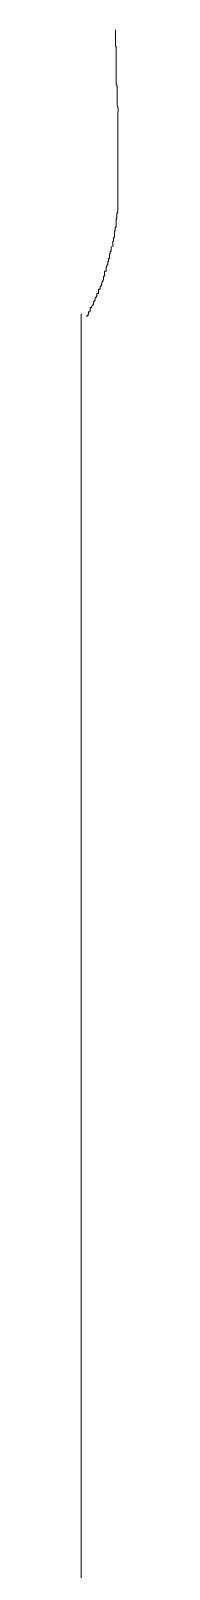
# Model space of a CAD drawing. Header units: millimetres. Extents: x 5194 to 16594, y 329 to 7592.
# Drawn here: x 10837.38 to 10838.39, y 3907.27 to 3948.94 of the extents above; entities that cross this region are included whole.
import ezdxf

# ---------------------------------------------------------------- set-up
doc = ezdxf.new("R2010")
doc.units = ezdxf.units.MM
doc.header["$MEASUREMENT"] = 0
doc.layers.add('PDF_Geometry', color=7, linetype='Continuous', true_color=0x231f20)

msp = doc.modelspace()

# ---------------------------------------------------------------- linework, layer by layer
at = {"layer": 'PDF_Geometry', "color": 0, "lineweight": 9}
for p, q in [((10838.305, 3948.942), (10838.305, 3948.965)), ((10838.305, 3948.92), (10838.305, 3948.942)), ((10838.305, 3948.515), (10838.305, 3948.537)), ((10838.327, 3948.515), (10838.305, 3948.515)), ((10838.327, 3948.492), (10838.327, 3948.515)), ((10838.327, 3948.47), (10838.327, 3948.492)), ((10838.327, 3948.447), (10838.327, 3948.47)), ((10838.327, 3947.548), (10838.327, 3947.57)), ((10838.327, 3947.525), (10838.327, 3947.548)), ((10838.327, 3947.48), (10838.327, 3947.525)), ((10838.35, 3947.458), (10838.327, 3947.48)), ((10838.35, 3947.435), (10838.35, 3947.458)), ((10838.35, 3947.39), (10838.35, 3947.435)), ((10838.35, 3947.368), (10838.35, 3947.39)), ((10838.35, 3947.323), (10838.35, 3947.368)), ((10838.35, 3947.301), (10838.35, 3947.323)), ((10838.35, 3947.256), (10838.35, 3947.301)), ((10838.35, 3947.233), (10838.35, 3947.256)), ((10838.35, 3947.211), (10838.35, 3947.233)), ((10838.35, 3947.166), (10838.35, 3947.211)), ((10838.35, 3947.143), (10838.35, 3947.166)), ((10838.35, 3947.098), (10838.35, 3947.143)), ((10838.35, 3947.076), (10838.35, 3947.098)), ((10838.35, 3947.031), (10838.35, 3947.076)), ((10838.372, 3946.693), (10838.372, 3946.716)), ((10838.372, 3946.648), (10838.372, 3946.693)), ((10838.372, 3946.626), (10838.372, 3946.648)), ((10838.372, 3946.603), (10838.372, 3946.626)), ((10838.368, 3944.64), (10838.368, 3944.663)), ((10838.372, 3944.692), (10838.372, 3944.737)), ((10838.372, 3944.669), (10838.372, 3944.692)), ((10838.346, 3943.988), (10838.346, 3944.01)), ((10838.346, 3944.01), (10838.368, 3944.01)), ((10838.346, 3943.965), (10838.346, 3943.988)), ((10838.346, 3943.943), (10838.346, 3943.965)), ((10838.346, 3943.92), (10838.346, 3943.943)), ((10838.368, 3944.01), (10838.368, 3944.033)), ((10838.278, 3943.516), (10838.301, 3943.538)), ((10838.278, 3943.493), (10838.278, 3943.516)), ((10838.301, 3943.606), (10838.301, 3943.628)), ((10838.301, 3943.628), (10838.323, 3943.628)), ((10838.301, 3943.583), (10838.301, 3943.606)), ((10838.301, 3943.561), (10838.301, 3943.583)), ((10838.301, 3943.538), (10838.301, 3943.561)), ((10838.323, 3943.853), (10838.346, 3943.875)), ((10838.323, 3943.831), (10838.323, 3943.853)), ((10838.323, 3943.808), (10838.323, 3943.831)), ((10838.323, 3943.786), (10838.323, 3943.808)), ((10838.323, 3943.651), (10838.323, 3943.673)), ((10838.323, 3943.628), (10838.323, 3943.651)), ((10838.346, 3943.898), (10838.346, 3943.92)), ((10838.346, 3943.875), (10838.346, 3943.898)), ((10838.188, 3943.088), (10838.233, 3943.111)), ((10838.233, 3943.223), (10838.233, 3943.246)), ((10838.233, 3943.246), (10838.256, 3943.246)), ((10838.233, 3943.201), (10838.233, 3943.223)), ((10838.233, 3943.178), (10838.233, 3943.201)), ((10838.233, 3943.156), (10838.233, 3943.178)), ((10838.233, 3943.133), (10838.233, 3943.156)), ((10838.233, 3943.111), (10838.233, 3943.133)), ((10838.256, 3943.336), (10838.278, 3943.358)), ((10838.256, 3943.313), (10838.256, 3943.336)), ((10838.256, 3943.291), (10838.256, 3943.313)), ((10838.256, 3943.268), (10838.256, 3943.291)), ((10838.256, 3943.246), (10838.256, 3943.268)), ((10838.278, 3943.471), (10838.278, 3943.493)), ((10838.278, 3943.448), (10838.278, 3943.471)), ((10838.278, 3943.426), (10838.278, 3943.448)), ((10838.278, 3943.403), (10838.278, 3943.426)), ((10838.278, 3943.381), (10838.278, 3943.403)), ((10838.278, 3943.358), (10838.278, 3943.381)), ((10838.098, 3942.684), (10838.121, 3942.706)), ((10838.098, 3942.661), (10838.098, 3942.684)), ((10838.121, 3942.751), (10838.121, 3942.774)), ((10838.121, 3942.774), (10838.143, 3942.774)), ((10838.121, 3942.729), (10838.121, 3942.751)), ((10838.121, 3942.706), (10838.121, 3942.729)), ((10838.143, 3942.886), (10838.166, 3942.908)), ((10838.143, 3942.863), (10838.143, 3942.886)), ((10838.143, 3942.841), (10838.143, 3942.863)), ((10838.143, 3942.818), (10838.143, 3942.841)), ((10838.143, 3942.796), (10838.143, 3942.818)), ((10838.143, 3942.774), (10838.143, 3942.796)), ((10838.166, 3942.953), (10838.188, 3942.976)), ((10838.166, 3942.931), (10838.166, 3942.953)), ((10838.166, 3942.908), (10838.166, 3942.931)), ((10838.188, 3943.066), (10838.188, 3943.088)), ((10838.188, 3943.043), (10838.188, 3943.066)), ((10838.188, 3943.021), (10838.188, 3943.043)), ((10838.188, 3942.998), (10838.188, 3943.021)), ((10838.188, 3942.976), (10838.188, 3942.998)), ((10837.986, 3942.279), (10837.986, 3942.301)), ((10837.986, 3942.301), (10838.008, 3942.301)), ((10837.986, 3942.256), (10837.986, 3942.279)), ((10838.008, 3942.414), (10838.008, 3942.436)), ((10838.008, 3942.436), (10838.053, 3942.436)), ((10838.008, 3942.391), (10838.008, 3942.414)), ((10838.008, 3942.369), (10838.008, 3942.391)), ((10838.008, 3942.346), (10838.008, 3942.369)), ((10838.008, 3942.324), (10838.008, 3942.346)), ((10838.008, 3942.301), (10838.008, 3942.324)), ((10838.053, 3942.526), (10838.053, 3942.549)), ((10838.053, 3942.549), (10838.076, 3942.549)), ((10838.053, 3942.504), (10838.053, 3942.526)), ((10838.053, 3942.481), (10838.053, 3942.504)), ((10838.053, 3942.459), (10838.053, 3942.481)), ((10838.053, 3942.436), (10838.053, 3942.459)), ((10838.076, 3942.594), (10838.098, 3942.616)), ((10838.076, 3942.571), (10838.076, 3942.594)), ((10838.076, 3942.549), (10838.076, 3942.571)), ((10838.098, 3942.639), (10838.098, 3942.661)), ((10838.098, 3942.616), (10838.098, 3942.639)), ((10837.851, 3941.919), (10837.851, 3941.941)), ((10837.851, 3941.941), (10837.896, 3941.941)), ((10837.851, 3941.896), (10837.851, 3941.919)), ((10837.851, 3941.874), (10837.851, 3941.896)), ((10837.851, 3941.851), (10837.851, 3941.874)), ((10837.851, 3941.829), (10837.851, 3941.851)), ((10837.896, 3942.009), (10837.919, 3942.031)), ((10837.896, 3941.986), (10837.896, 3942.009)), ((10837.896, 3941.964), (10837.896, 3941.986)), ((10837.896, 3941.941), (10837.896, 3941.964)), ((10837.919, 3942.054), (10837.941, 3942.076)), ((10837.919, 3942.031), (10837.919, 3942.054)), ((10837.941, 3942.121), (10837.941, 3942.144)), ((10837.941, 3942.144), (10837.963, 3942.144)), ((10837.941, 3942.099), (10837.941, 3942.121)), ((10837.941, 3942.076), (10837.941, 3942.099)), ((10837.963, 3942.166), (10837.963, 3942.189)), ((10837.963, 3942.189), (10837.986, 3942.189)), ((10837.963, 3942.144), (10837.963, 3942.166)), ((10837.986, 3942.234), (10837.986, 3942.256)), ((10837.986, 3942.211), (10837.986, 3942.234)), ((10837.986, 3942.189), (10837.986, 3942.211)), ((10837.626, 3941.424), (10837.626, 3941.447)), ((10837.626, 3941.447), (10837.671, 3941.447)), ((10837.671, 3941.492), (10837.694, 3941.514)), ((10837.671, 3941.469), (10837.671, 3941.492)), ((10837.671, 3941.447), (10837.671, 3941.469)), ((10837.694, 3941.514), (10837.716, 3941.537)), ((10837.716, 3941.604), (10837.739, 3941.627)), ((10837.716, 3941.582), (10837.716, 3941.604)), ((10837.716, 3941.559), (10837.716, 3941.582)), ((10837.716, 3941.537), (10837.716, 3941.559)), ((10837.739, 3941.627), (10837.761, 3941.649)), ((10837.761, 3941.694), (10837.761, 3941.717)), ((10837.761, 3941.717), (10837.784, 3941.717)), ((10837.761, 3941.672), (10837.761, 3941.694)), ((10837.761, 3941.649), (10837.761, 3941.672)), ((10837.784, 3941.739), (10837.806, 3941.761)), ((10837.784, 3941.717), (10837.784, 3941.739)), ((10837.806, 3941.806), (10837.806, 3941.829)), ((10837.806, 3941.829), (10837.851, 3941.829)), ((10837.806, 3941.784), (10837.806, 3941.806)), ((10837.806, 3941.761), (10837.806, 3941.784)), ((10837.383, 3890.677), (10837.383, 3941.278)), ((10837.536, 3941.199), (10837.536, 3941.222)), ((10837.536, 3941.222), (10837.559, 3941.222)), ((10837.559, 3941.244), (10837.581, 3941.267)), ((10837.559, 3941.222), (10837.559, 3941.244)), ((10837.581, 3941.312), (10837.581, 3941.334)), ((10837.581, 3941.334), (10837.604, 3941.334)), ((10837.581, 3941.289), (10837.581, 3941.312)), ((10837.581, 3941.267), (10837.581, 3941.289)), ((10837.604, 3941.334), (10837.626, 3941.357)), ((10837.626, 3941.402), (10837.626, 3941.424)), ((10837.626, 3941.379), (10837.626, 3941.402)), ((10837.626, 3941.357), (10837.626, 3941.379))]:
    msp.add_line(p, q, dxfattribs=at)
for points in [[(10838.305, 3948.537), (10838.305, 3948.672), (10838.305, 3948.785), (10838.305, 3948.92)], [(10838.327, 3947.57), (10838.327, 3947.863), (10838.327, 3948.155), (10838.327, 3948.447)], [(10838.372, 3946.716), (10838.395, 3946.896), (10838.35, 3946.873), (10838.35, 3947.031)], [(10838.372, 3944.737), (10838.372, 3945.366), (10838.372, 3945.974), (10838.372, 3946.603)], [(10838.368, 3944.033), (10838.368, 3944.235), (10838.368, 3944.438), (10838.368, 3944.64)], [(10838.323, 3943.673), (10838.323, 3943.718), (10838.323, 3943.741), (10838.323, 3943.786)]]:
    msp.add_open_spline(points, degree=3, dxfattribs=at)

doc.saveas('drawing.dxf')
